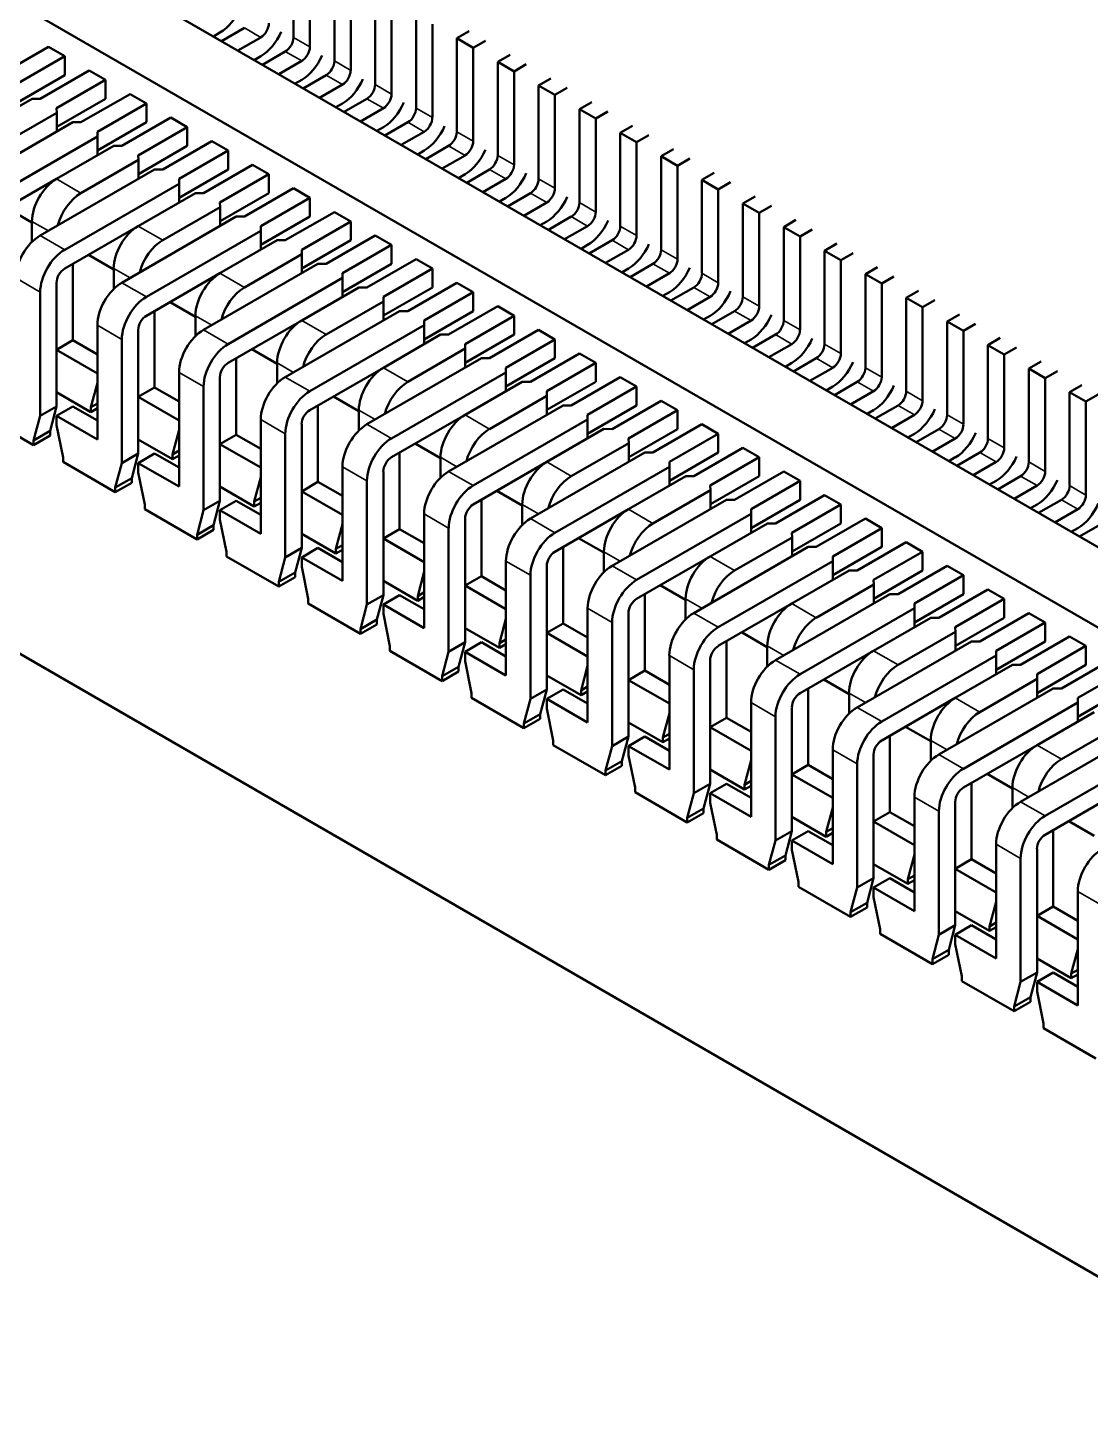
# Model space of a CAD drawing. Header units: millimetres. Extents: x 3137 to 5094, y 789 to 1822.
# Drawn here: x 4006.23 to 4015.43, y 1491.41 to 1503.5 of the extents above; entities that cross this region are included whole.
import ezdxf

# ---------------------------------------------------------------- set-up
doc = ezdxf.new("R2010")
doc.units = ezdxf.units.MM
doc.header["$LTSCALE"] = 1.8
doc.layers.add('외형선(ISO)', color=7, linetype='Continuous', lineweight=50)
doc.layers.add('좁은 외형선(ISO)', color=7, linetype='Continuous', lineweight=35)

msp = doc.modelspace()

# ---------------------------------------------------------------- linework, layer by layer
at = {"layer": '외형선(ISO)'}
for p, q in [((4024.159, 1494.006), (3994.602, 1511.07)), ((3994.001, 1510.723), (4023.558, 1493.659)), ((3990.996, 1506.841), (4019.987, 1490.103)), ((4008.532, 1503.42), (4008.532, 1504.228)), ((4008.673, 1503.338), (4008.673, 1504.146)), ((4008.886, 1503.216), (4008.886, 1504.024)), ((4009.027, 1503.134), (4009.027, 1503.942)), ((4009.239, 1503.012), (4009.239, 1503.82)), ((4009.38, 1502.93), (4009.38, 1503.738)), ((4009.593, 1502.808), (4009.593, 1503.616)), ((4007.896, 1503.461), (4007.839, 1503.428)), ((4007.91, 1503.387), (4008.108, 1503.502)), ((4009.734, 1502.726), (4009.734, 1503.534)), ((4010.052, 1503.473), (4009.946, 1503.412)), ((4005.986, 1503.093), (4006.411, 1503.338)), ((4006.552, 1503.257), (4006.411, 1503.338)), ((4008.249, 1503.42), (4008.051, 1503.306)), ((4009.946, 1502.603), (4009.946, 1503.412)), ((4010.088, 1503.33), (4009.946, 1503.412)), ((4010.088, 1503.33), (4010.194, 1503.391)), ((4010.088, 1502.522), (4010.088, 1503.33)), ((4006.552, 1503.257), (4006.128, 1503.012)), ((4006.552, 1503.093), (4006.552, 1503.257)), ((4008.192, 1503.224), (4008.249, 1503.257)), ((4008.461, 1503.297), (4008.263, 1503.183)), ((4008.603, 1503.216), (4008.405, 1503.101)), ((4010.3, 1503.207), (4010.406, 1503.269)), ((4006.128, 1502.848), (4006.552, 1503.093)), ((4006.764, 1503.134), (4006.34, 1502.889)), ((4006.906, 1503.053), (4006.764, 1503.134)), ((4008.617, 1502.979), (4008.815, 1503.093)), ((4010.3, 1502.399), (4010.3, 1503.207)), ((4010.441, 1503.126), (4010.3, 1503.207)), ((4010.547, 1503.187), (4010.441, 1503.126)), ((4010.441, 1502.318), (4010.441, 1503.126)), ((4006.906, 1503.053), (4006.481, 1502.808)), ((4006.906, 1503.053), (4006.906, 1502.889)), ((4008.603, 1503.053), (4008.546, 1503.02)), ((4008.956, 1503.012), (4008.758, 1502.897)), ((4010.759, 1503.065), (4010.653, 1503.003)), ((4010.653, 1502.195), (4010.653, 1503.003)), ((4010.795, 1502.922), (4010.653, 1503.003)), ((4010.795, 1502.922), (4010.901, 1502.983)), ((4006.27, 1502.889), (4005.774, 1502.603)), ((4006.27, 1502.889), (4006.34, 1502.889)), ((4006.906, 1502.889), (4006.484, 1502.646)), ((4006.693, 1502.685), (4007.118, 1502.93)), ((4007.259, 1502.848), (4006.835, 1502.603)), ((4007.259, 1502.848), (4007.118, 1502.93)), ((4007.259, 1502.685), (4007.259, 1502.848)), ((4008.899, 1502.816), (4008.956, 1502.848)), ((4009.168, 1502.889), (4008.97, 1502.775)), ((4010.795, 1502.114), (4010.795, 1502.922)), ((4011.007, 1502.799), (4011.113, 1502.86)), ((4005.986, 1502.481), (4006.484, 1502.768)), ((4006.481, 1502.808), (4006.484, 1502.768)), ((4006.484, 1502.605), (4006.484, 1502.768)), ((4007.471, 1502.726), (4007.047, 1502.481)), ((4007.613, 1502.644), (4007.471, 1502.726)), ((4009.31, 1502.808), (4009.112, 1502.693)), ((4011.007, 1501.991), (4011.007, 1502.799)), ((4011.148, 1502.718), (4011.007, 1502.799)), ((4011.254, 1502.779), (4011.148, 1502.718)), ((4006.623, 1502.685), (4005.633, 1502.114)), ((4006.693, 1502.685), (4006.623, 1502.685)), ((4006.835, 1502.44), (4007.259, 1502.685)), ((4007.613, 1502.644), (4007.188, 1502.399)), ((4007.613, 1502.644), (4007.613, 1502.481)), ((4009.31, 1502.644), (4009.253, 1502.612)), ((4009.324, 1502.571), (4009.522, 1502.685)), ((4011.148, 1501.909), (4011.148, 1502.718)), ((4011.466, 1502.656), (4011.36, 1502.595)), ((4005.845, 1501.991), (4006.835, 1502.563)), ((4006.835, 1502.563), (4006.835, 1502.603)), ((4006.835, 1502.399), (4006.835, 1502.563)), ((4007.401, 1502.277), (4007.825, 1502.522)), ((4007.966, 1502.44), (4007.825, 1502.522)), ((4009.663, 1502.603), (4009.465, 1502.489)), ((4011.36, 1501.787), (4011.36, 1502.595)), ((4011.502, 1502.513), (4011.36, 1502.595)), ((4011.502, 1502.513), (4011.608, 1502.575)), ((4011.502, 1501.705), (4011.502, 1502.513)), ((4006.977, 1502.481), (4006.481, 1502.195)), ((4006.977, 1502.481), (4007.047, 1502.481)), ((4007.188, 1502.399), (4007.191, 1502.36)), ((4007.613, 1502.481), (4007.191, 1502.237)), ((4007.966, 1502.44), (4007.542, 1502.195)), ((4007.966, 1502.277), (4007.966, 1502.44)), ((4009.607, 1502.407), (4009.663, 1502.44)), ((4009.875, 1502.481), (4009.677, 1502.367)), ((4010.017, 1502.399), (4009.819, 1502.285)), ((4011.714, 1502.391), (4011.82, 1502.452)), ((4011.714, 1501.583), (4011.714, 1502.391)), ((4011.855, 1502.309), (4011.714, 1502.391)), ((4011.961, 1502.371), (4011.855, 1502.309)), ((4007.33, 1502.277), (4006.34, 1501.705)), ((4006.693, 1502.073), (4007.191, 1502.36)), ((4007.191, 1502.196), (4007.191, 1502.36)), ((4007.401, 1502.277), (4007.33, 1502.277)), ((4007.542, 1502.032), (4007.966, 1502.277)), ((4008.178, 1502.318), (4007.754, 1502.073)), ((4008.32, 1502.236), (4008.178, 1502.318)), ((4010.031, 1502.162), (4010.229, 1502.277)), ((4011.855, 1501.501), (4011.855, 1502.309)), ((4012.174, 1502.248), (4012.067, 1502.187)), ((4006.481, 1502.195), (4005.845, 1501.828)), ((4006.552, 1501.583), (4007.542, 1502.154)), ((4007.542, 1502.154), (4007.542, 1502.195)), ((4007.542, 1501.991), (4007.542, 1502.154)), ((4008.32, 1502.236), (4007.896, 1501.991)), ((4008.32, 1502.236), (4008.32, 1502.073)), ((4010.017, 1502.236), (4009.96, 1502.203)), ((4010.37, 1502.195), (4010.172, 1502.081)), ((4012.067, 1501.379), (4012.067, 1502.187)), ((4012.209, 1502.105), (4012.067, 1502.187)), ((4012.209, 1502.105), (4012.315, 1502.166)), ((4007.684, 1502.073), (4007.188, 1501.787)), ((4007.684, 1502.073), (4007.754, 1502.073)), ((4008.32, 1502.073), (4007.898, 1501.829)), ((4008.108, 1501.869), (4008.532, 1502.114)), ((4008.673, 1502.032), (4008.249, 1501.787)), ((4008.673, 1502.032), (4008.532, 1502.114)), ((4008.673, 1501.869), (4008.673, 1502.032)), ((4010.314, 1501.999), (4010.37, 1502.032)), ((4010.583, 1502.073), (4010.384, 1501.958)), ((4012.209, 1501.297), (4012.209, 1502.105)), ((4012.421, 1501.983), (4012.527, 1502.044)), ((4006.269, 1501.819), (4006.05, 1501.946)), ((4007.401, 1501.664), (4007.898, 1501.952)), ((4007.896, 1501.991), (4007.898, 1501.952)), ((4007.898, 1501.788), (4007.898, 1501.952)), ((4008.886, 1501.909), (4008.461, 1501.664)), ((4009.027, 1501.828), (4008.886, 1501.909)), ((4010.724, 1501.991), (4010.526, 1501.877)), ((4012.421, 1501.175), (4012.421, 1501.983)), ((4012.562, 1501.901), (4012.421, 1501.983)), ((4012.669, 1501.962), (4012.562, 1501.901)), ((4012.562, 1501.093), (4012.562, 1501.901)), ((4006.269, 1501.828), (4006.269, 1501.65)), ((4007.188, 1501.787), (4006.552, 1501.42)), ((4008.037, 1501.869), (4007.047, 1501.297)), ((4008.108, 1501.869), (4008.037, 1501.869)), ((4008.249, 1501.624), (4008.673, 1501.869)), ((4008.249, 1501.746), (4008.249, 1501.787)), ((4009.027, 1501.828), (4008.603, 1501.583)), ((4009.027, 1501.828), (4009.027, 1501.664)), ((4010.724, 1501.828), (4010.667, 1501.795)), ((4010.738, 1501.754), (4010.936, 1501.869)), ((4011.078, 1501.787), (4010.879, 1501.673)), ((4012.881, 1501.84), (4012.775, 1501.779)), ((4012.775, 1500.97), (4012.775, 1501.779)), ((4012.916, 1501.697), (4012.775, 1501.779)), ((4012.916, 1501.697), (4013.022, 1501.758)), ((4007.259, 1501.175), (4008.249, 1501.746)), ((4008.391, 1501.665), (4007.896, 1501.379)), ((4008.249, 1501.583), (4008.249, 1501.746)), ((4008.391, 1501.665), (4008.461, 1501.664)), ((4009.027, 1501.664), (4008.605, 1501.421)), ((4008.815, 1501.46), (4009.239, 1501.705)), ((4009.38, 1501.624), (4009.239, 1501.705)), ((4011.29, 1501.664), (4011.092, 1501.55)), ((4012.916, 1500.889), (4012.916, 1501.697)), ((4006.976, 1501.411), (4006.757, 1501.538)), ((4008.108, 1501.256), (4008.605, 1501.543)), ((4008.603, 1501.583), (4008.605, 1501.543)), ((4008.605, 1501.38), (4008.605, 1501.543)), ((4009.38, 1501.624), (4008.956, 1501.379)), ((4009.38, 1501.46), (4009.38, 1501.624)), ((4011.021, 1501.591), (4011.078, 1501.624)), ((4011.431, 1501.583), (4011.233, 1501.468)), ((4013.128, 1501.574), (4013.234, 1501.636)), ((4013.128, 1500.766), (4013.128, 1501.574)), ((4013.27, 1501.493), (4013.128, 1501.574)), ((4013.376, 1501.554), (4013.27, 1501.493)), ((4006.623, 1500.799), (4006.623, 1501.46)), ((4006.976, 1501.42), (4006.976, 1501.242)), ((4008.744, 1501.46), (4007.754, 1500.889)), ((4008.815, 1501.46), (4008.744, 1501.46)), ((4008.956, 1501.215), (4009.38, 1501.46)), ((4009.593, 1501.501), (4009.168, 1501.256)), ((4009.734, 1501.42), (4009.31, 1501.175)), ((4009.734, 1501.42), (4009.593, 1501.501)), ((4009.734, 1501.42), (4009.734, 1501.256)), ((4011.431, 1501.42), (4011.374, 1501.387)), ((4011.445, 1501.346), (4011.643, 1501.46)), ((4013.27, 1500.685), (4013.27, 1501.493)), ((4013.588, 1501.432), (4013.482, 1501.37)), ((4006.481, 1501.297), (4006.481, 1500.227)), ((4007.896, 1501.379), (4007.259, 1501.011)), ((4007.966, 1500.766), (4008.956, 1501.338)), ((4008.956, 1501.338), (4008.956, 1501.379)), ((4008.956, 1501.175), (4008.956, 1501.338)), ((4009.522, 1501.052), (4009.946, 1501.297)), ((4010.088, 1501.215), (4009.946, 1501.297)), ((4011.785, 1501.379), (4011.586, 1501.264)), ((4013.482, 1500.562), (4013.482, 1501.37)), ((4013.623, 1501.289), (4013.482, 1501.37)), ((4013.623, 1501.289), (4013.729, 1501.35)), ((4013.623, 1500.481), (4013.623, 1501.289)), ((4006.34, 1501.215), (4006.34, 1500.146)), ((4009.098, 1501.257), (4008.603, 1500.97)), ((4009.098, 1501.257), (4009.168, 1501.256)), ((4009.31, 1501.175), (4009.312, 1501.135)), ((4009.734, 1501.256), (4009.312, 1501.013)), ((4010.088, 1501.215), (4009.663, 1500.97)), ((4010.088, 1501.052), (4010.088, 1501.215)), ((4011.728, 1501.183), (4011.785, 1501.215)), ((4011.997, 1501.256), (4011.799, 1501.142)), ((4012.138, 1501.175), (4011.94, 1501.06)), ((4013.835, 1501.166), (4013.941, 1501.227)), ((4013.835, 1500.358), (4013.835, 1501.166)), ((4013.977, 1501.085), (4013.835, 1501.166)), ((4007.33, 1500.391), (4007.33, 1501.052)), ((4007.683, 1501.003), (4007.464, 1501.13)), ((4009.451, 1501.052), (4008.461, 1500.481)), ((4008.815, 1500.848), (4009.312, 1501.135)), ((4009.312, 1500.972), (4009.312, 1501.135)), ((4009.522, 1501.052), (4009.451, 1501.052)), ((4009.663, 1500.807), (4010.088, 1501.052)), ((4010.3, 1501.093), (4009.875, 1500.848)), ((4010.441, 1501.011), (4010.3, 1501.093)), ((4012.152, 1500.938), (4012.35, 1501.052)), ((4014.083, 1501.146), (4013.977, 1501.085)), ((4013.977, 1500.276), (4013.977, 1501.085)), ((4006.835, 1500.93), (4006.835, 1499.941)), ((4007.683, 1501.011), (4007.683, 1500.834)), ((4008.603, 1500.97), (4007.966, 1500.603)), ((4008.673, 1500.358), (4009.663, 1500.93)), ((4009.663, 1500.93), (4009.663, 1500.97)), ((4009.663, 1500.766), (4009.663, 1500.93)), ((4010.441, 1501.011), (4010.017, 1500.766)), ((4010.441, 1501.011), (4010.441, 1500.848)), ((4012.138, 1501.011), (4012.081, 1500.979)), ((4012.492, 1500.97), (4012.294, 1500.856)), ((4014.295, 1501.023), (4014.189, 1500.962)), ((4014.189, 1500.154), (4014.189, 1500.962)), ((4014.33, 1500.88), (4014.189, 1500.962)), ((4014.33, 1500.88), (4014.436, 1500.942)), ((4006.481, 1500.717), (4006.623, 1500.799)), ((4006.835, 1500.676), (4006.623, 1500.799)), ((4007.047, 1500.807), (4007.047, 1499.737)), ((4007.188, 1500.889), (4007.188, 1499.819)), ((4009.805, 1500.848), (4009.31, 1500.562)), ((4009.805, 1500.848), (4009.875, 1500.848)), ((4010.441, 1500.848), (4010.019, 1500.604)), ((4010.229, 1500.644), (4010.653, 1500.889)), ((4010.795, 1500.807), (4010.37, 1500.562)), ((4010.795, 1500.807), (4010.653, 1500.889)), ((4010.795, 1500.644), (4010.795, 1500.807)), ((4012.435, 1500.774), (4012.492, 1500.807)), ((4012.704, 1500.848), (4012.506, 1500.734)), ((4014.33, 1500.072), (4014.33, 1500.88)), ((4014.542, 1500.758), (4014.648, 1500.819)), ((4006.835, 1500.513), (4006.481, 1500.717)), ((4008.391, 1500.595), (4008.171, 1500.721)), ((4009.522, 1500.44), (4010.019, 1500.727)), ((4010.017, 1500.766), (4010.019, 1500.727)), ((4010.019, 1500.563), (4010.019, 1500.727)), ((4011.007, 1500.685), (4010.583, 1500.44)), ((4011.148, 1500.603), (4011.007, 1500.685)), ((4012.845, 1500.766), (4012.647, 1500.652)), ((4014.542, 1499.95), (4014.542, 1500.758)), ((4014.684, 1500.676), (4014.542, 1500.758)), ((4014.79, 1500.738), (4014.684, 1500.676)), ((4014.684, 1499.868), (4014.684, 1500.676)), ((4008.037, 1499.982), (4008.037, 1500.644)), ((4008.391, 1500.603), (4008.391, 1500.426)), ((4009.31, 1500.562), (4008.673, 1500.195)), ((4010.158, 1500.644), (4009.168, 1500.072)), ((4010.229, 1500.644), (4010.158, 1500.644)), ((4010.37, 1500.399), (4010.795, 1500.644)), ((4010.37, 1500.521), (4010.37, 1500.562)), ((4011.148, 1500.603), (4010.724, 1500.358)), ((4011.148, 1500.603), (4011.148, 1500.44)), ((4012.845, 1500.603), (4012.789, 1500.57)), ((4012.859, 1500.529), (4013.057, 1500.644)), ((4013.199, 1500.562), (4013.001, 1500.448)), ((4015.002, 1500.615), (4014.896, 1500.554)), ((4014.896, 1499.746), (4014.896, 1500.554)), ((4015.037, 1500.472), (4014.896, 1500.554)), ((4006.778, 1500.219), (4006.835, 1500.431)), ((4007.542, 1500.521), (4007.542, 1499.533)), ((4007.896, 1500.481), (4007.896, 1499.411)), ((4009.38, 1499.95), (4010.37, 1500.521)), ((4010.512, 1500.44), (4010.017, 1500.154)), ((4010.37, 1500.358), (4010.37, 1500.521)), ((4010.512, 1500.44), (4010.583, 1500.44)), ((4011.148, 1500.44), (4010.726, 1500.196)), ((4010.936, 1500.236), (4011.36, 1500.481)), ((4011.502, 1500.399), (4011.36, 1500.481)), ((4013.411, 1500.44), (4013.213, 1500.325)), ((4015.037, 1500.472), (4015.143, 1500.533)), ((4015.037, 1499.664), (4015.037, 1500.472)), ((4006.778, 1500.178), (4006.481, 1500.35)), ((4007.188, 1500.309), (4007.33, 1500.391)), ((4007.542, 1500.105), (4007.188, 1500.309)), ((4007.542, 1500.268), (4007.33, 1500.391)), ((4007.754, 1500.399), (4007.754, 1499.329)), ((4009.098, 1500.186), (4008.878, 1500.313)), ((4010.229, 1500.031), (4010.726, 1500.319)), ((4010.724, 1500.358), (4010.726, 1500.319)), ((4010.726, 1500.155), (4010.726, 1500.319)), ((4011.502, 1500.399), (4011.078, 1500.154)), ((4011.502, 1500.236), (4011.502, 1500.399)), ((4013.142, 1500.366), (4013.199, 1500.399)), ((4013.552, 1500.358), (4013.354, 1500.244)), ((4015.249, 1500.35), (4015.356, 1500.411)), ((4015.249, 1499.542), (4015.249, 1500.35)), ((4015.391, 1500.268), (4015.249, 1500.35)), ((4015.497, 1500.329), (4015.391, 1500.268)), ((4006.481, 1500.227), (4006.34, 1500.146)), ((4006.425, 1500.015), (4006.481, 1500.227)), ((4006.481, 1500.146), (4006.623, 1500.227)), ((4006.835, 1500.105), (4006.623, 1500.227)), ((4006.778, 1500.219), (4006.835, 1500.252)), ((4006.778, 1500.219), (4006.778, 1500.178)), ((4006.835, 1500.211), (4006.778, 1500.178)), ((4008.744, 1499.574), (4008.744, 1500.236)), ((4009.098, 1500.195), (4009.098, 1500.017)), ((4010.865, 1500.236), (4009.875, 1499.664)), ((4010.936, 1500.236), (4010.865, 1500.236)), ((4011.078, 1499.991), (4011.502, 1500.236)), ((4011.714, 1500.276), (4011.29, 1500.031)), ((4011.855, 1500.195), (4011.431, 1499.95)), ((4011.855, 1500.195), (4011.714, 1500.276)), ((4011.855, 1500.195), (4011.855, 1500.031)), ((4013.552, 1500.195), (4013.496, 1500.162)), ((4013.566, 1500.121), (4013.765, 1500.236)), ((4015.391, 1499.46), (4015.391, 1500.268)), ((4006.283, 1499.893), (4005.831, 1500.154)), ((4006.283, 1499.933), (4006.34, 1500.146)), ((4006.481, 1500.064), (4006.481, 1500.146)), ((4006.835, 1499.941), (4006.481, 1500.146)), ((4008.249, 1500.113), (4008.249, 1499.125)), ((4008.603, 1500.072), (4008.603, 1499.003)), ((4010.017, 1500.154), (4009.38, 1499.787)), ((4010.088, 1499.542), (4011.078, 1500.113)), ((4011.078, 1500.113), (4011.078, 1500.154)), ((4011.078, 1499.95), (4011.078, 1500.113)), ((4011.643, 1499.827), (4012.067, 1500.072)), ((4012.209, 1499.991), (4012.067, 1500.072)), ((4013.906, 1500.154), (4013.708, 1500.04)), ((4006.283, 1499.933), (4006.425, 1500.015)), ((4006.425, 1499.974), (4006.283, 1499.893)), ((4006.425, 1500.015), (4006.425, 1499.974)), ((4006.481, 1500.064), (4006.538, 1499.786)), ((4007.485, 1499.811), (4007.542, 1500.023)), ((4007.896, 1499.901), (4008.037, 1499.982)), ((4008.249, 1499.86), (4008.037, 1499.982)), ((4008.461, 1499.991), (4008.461, 1498.921)), ((4011.219, 1500.032), (4010.724, 1499.746)), ((4011.219, 1500.032), (4011.29, 1500.031)), ((4011.431, 1499.95), (4011.433, 1499.91)), ((4011.855, 1500.031), (4011.433, 1499.788)), ((4012.209, 1499.991), (4011.785, 1499.746)), ((4012.209, 1499.827), (4012.209, 1499.991)), ((4013.849, 1499.958), (4013.906, 1499.991)), ((4014.118, 1500.031), (4013.92, 1499.917)), ((4014.26, 1499.95), (4014.061, 1499.835)), ((4006.283, 1499.893), (4006.283, 1499.933)), ((4007.485, 1499.77), (4007.188, 1499.941)), ((4007.485, 1499.811), (4007.542, 1499.844)), ((4008.249, 1499.697), (4007.896, 1499.901)), ((4009.451, 1499.166), (4009.451, 1499.827)), ((4009.805, 1499.778), (4009.585, 1499.905)), ((4011.573, 1499.827), (4010.583, 1499.256)), ((4010.936, 1499.623), (4011.433, 1499.91)), ((4011.433, 1499.747), (4011.433, 1499.91)), ((4011.643, 1499.827), (4011.573, 1499.827)), ((4011.785, 1499.582), (4012.209, 1499.827)), ((4012.421, 1499.868), (4011.997, 1499.623)), ((4012.562, 1499.787), (4012.421, 1499.868)), ((4014.274, 1499.713), (4014.472, 1499.827)), ((4006.538, 1499.746), (4006.538, 1499.786)), ((4006.99, 1499.484), (4006.538, 1499.746)), ((4006.99, 1499.525), (4007.047, 1499.737)), ((4007.188, 1499.819), (4007.047, 1499.737)), ((4007.132, 1499.607), (4007.188, 1499.819)), ((4007.188, 1499.737), (4007.33, 1499.819)), ((4007.542, 1499.533), (4007.188, 1499.737)), ((4007.188, 1499.656), (4007.188, 1499.737)), ((4007.542, 1499.697), (4007.33, 1499.819)), ((4007.485, 1499.811), (4007.485, 1499.77)), ((4007.542, 1499.803), (4007.485, 1499.77)), ((4008.956, 1499.705), (4008.956, 1498.717)), ((4009.805, 1499.787), (4009.805, 1499.609)), ((4010.724, 1499.746), (4010.088, 1499.378)), ((4010.795, 1499.133), (4011.785, 1499.705)), ((4011.785, 1499.705), (4011.785, 1499.746)), ((4011.785, 1499.542), (4011.785, 1499.705)), ((4012.562, 1499.787), (4012.138, 1499.542)), ((4012.562, 1499.787), (4012.562, 1499.623)), ((4014.26, 1499.787), (4014.203, 1499.754)), ((4014.613, 1499.746), (4014.415, 1499.631)), ((4006.99, 1499.525), (4007.132, 1499.607)), ((4007.132, 1499.607), (4007.132, 1499.566)), ((4007.188, 1499.656), (4007.245, 1499.378)), ((4008.193, 1499.403), (4008.249, 1499.615)), ((4009.168, 1499.582), (4009.168, 1498.513)), ((4009.31, 1499.664), (4009.31, 1498.594)), ((4011.927, 1499.624), (4011.431, 1499.337)), ((4011.927, 1499.624), (4011.997, 1499.623)), ((4012.562, 1499.623), (4012.14, 1499.38)), ((4012.35, 1499.419), (4012.775, 1499.664)), ((4012.916, 1499.582), (4012.492, 1499.337)), ((4012.916, 1499.582), (4012.775, 1499.664)), ((4012.916, 1499.419), (4012.916, 1499.582)), ((4014.556, 1499.55), (4014.613, 1499.582)), ((4014.825, 1499.623), (4014.627, 1499.509)), ((4007.132, 1499.566), (4006.99, 1499.484)), ((4006.99, 1499.484), (4006.99, 1499.525)), ((4008.193, 1499.362), (4007.896, 1499.533)), ((4008.603, 1499.492), (4008.744, 1499.574)), ((4008.956, 1499.288), (4008.603, 1499.492)), ((4008.956, 1499.452), (4008.744, 1499.574)), ((4010.512, 1499.37), (4010.292, 1499.497)), ((4011.643, 1499.215), (4012.14, 1499.502)), ((4012.138, 1499.542), (4012.14, 1499.502)), ((4012.14, 1499.339), (4012.14, 1499.502)), ((4014.967, 1499.542), (4014.768, 1499.427)), ((4007.245, 1499.337), (4007.245, 1499.378)), ((4007.896, 1499.411), (4007.754, 1499.329)), ((4007.839, 1499.198), (4007.896, 1499.411)), ((4007.896, 1499.329), (4008.037, 1499.411)), ((4008.249, 1499.288), (4008.037, 1499.411)), ((4008.193, 1499.403), (4008.249, 1499.435)), ((4008.193, 1499.403), (4008.193, 1499.362)), ((4008.249, 1499.394), (4008.193, 1499.362)), ((4010.158, 1498.758), (4010.158, 1499.419)), ((4010.512, 1499.378), (4010.512, 1499.201)), ((4012.28, 1499.419), (4011.29, 1498.848)), ((4012.35, 1499.419), (4012.28, 1499.419)), ((4012.492, 1499.174), (4012.916, 1499.419)), ((4013.128, 1499.46), (4012.704, 1499.215)), ((4013.27, 1499.378), (4012.845, 1499.133)), ((4013.27, 1499.378), (4013.128, 1499.46)), ((4013.27, 1499.378), (4013.27, 1499.215)), ((4014.967, 1499.378), (4014.91, 1499.346)), ((4014.981, 1499.305), (4015.179, 1499.419)), ((4007.698, 1499.076), (4007.245, 1499.337)), ((4007.698, 1499.117), (4007.754, 1499.329)), ((4008.249, 1499.125), (4007.896, 1499.329)), ((4007.896, 1499.247), (4007.896, 1499.329)), ((4007.896, 1499.247), (4007.952, 1498.97)), ((4009.663, 1499.297), (4009.663, 1498.309)), ((4010.017, 1499.256), (4010.017, 1498.186)), ((4011.431, 1499.337), (4010.795, 1498.97)), ((4011.502, 1498.725), (4012.492, 1499.297)), ((4012.492, 1499.297), (4012.492, 1499.337)), ((4012.492, 1499.133), (4012.492, 1499.297)), ((4013.057, 1499.011), (4013.482, 1499.256)), ((4013.623, 1499.174), (4013.482, 1499.256)), ((4015.32, 1499.337), (4015.122, 1499.223)), ((4007.698, 1499.117), (4007.839, 1499.198)), ((4007.839, 1499.158), (4007.698, 1499.076)), ((4007.698, 1499.076), (4007.698, 1499.117)), ((4007.839, 1499.198), (4007.839, 1499.158)), ((4008.9, 1498.954), (4008.603, 1499.125)), ((4008.9, 1498.994), (4008.956, 1499.207)), ((4009.31, 1499.084), (4009.451, 1499.166)), ((4009.663, 1499.043), (4009.451, 1499.166)), ((4009.875, 1499.174), (4009.875, 1498.104)), ((4012.634, 1499.215), (4012.138, 1498.929)), ((4012.634, 1499.215), (4012.704, 1499.215)), ((4012.845, 1499.133), (4012.848, 1499.094)), ((4013.27, 1499.215), (4012.848, 1498.971)), ((4013.623, 1499.174), (4013.199, 1498.929)), ((4013.623, 1499.011), (4013.623, 1499.174)), ((4015.263, 1499.141), (4015.32, 1499.174)), ((4015.532, 1499.215), (4015.334, 1499.101)), ((4008.603, 1499.003), (4008.461, 1498.921)), ((4008.546, 1498.79), (4008.603, 1499.003)), ((4008.603, 1498.921), (4008.744, 1499.003)), ((4008.956, 1498.88), (4008.744, 1499.003)), ((4008.9, 1498.994), (4008.956, 1499.027)), ((4008.9, 1498.994), (4008.9, 1498.954)), ((4008.956, 1498.986), (4008.9, 1498.954)), ((4009.663, 1498.88), (4009.31, 1499.084)), ((4010.865, 1498.349), (4010.865, 1499.011)), ((4011.219, 1498.962), (4011, 1499.088)), ((4012.987, 1499.011), (4011.997, 1498.439)), ((4012.35, 1498.807), (4012.848, 1499.094)), ((4012.848, 1498.93), (4012.848, 1499.094)), ((4013.057, 1499.011), (4012.987, 1499.011)), ((4013.199, 1498.766), (4013.623, 1499.011)), ((4013.835, 1499.052), (4013.411, 1498.807)), ((4013.977, 1498.97), (4013.835, 1499.052)), ((4007.952, 1498.929), (4007.952, 1498.97)), ((4008.405, 1498.668), (4007.952, 1498.929)), ((4008.405, 1498.709), (4008.461, 1498.921)), ((4008.956, 1498.717), (4008.603, 1498.921)), ((4008.603, 1498.839), (4008.603, 1498.921)), ((4010.37, 1498.888), (4010.37, 1497.9)), ((4011.219, 1498.97), (4011.219, 1498.793)), ((4012.138, 1498.929), (4011.502, 1498.562)), ((4012.209, 1498.317), (4013.199, 1498.888)), ((4013.199, 1498.888), (4013.199, 1498.929)), ((4013.199, 1498.725), (4013.199, 1498.888)), ((4013.977, 1498.97), (4013.552, 1498.725)), ((4013.977, 1498.97), (4013.977, 1498.807)), ((4008.405, 1498.709), (4008.546, 1498.79)), ((4008.546, 1498.749), (4008.405, 1498.668)), ((4008.546, 1498.79), (4008.546, 1498.749)), ((4008.603, 1498.839), (4008.659, 1498.562)), ((4009.607, 1498.586), (4009.663, 1498.798)), ((4010.017, 1498.676), (4010.158, 1498.758)), ((4010.37, 1498.635), (4010.158, 1498.758)), ((4010.583, 1498.766), (4010.583, 1497.696)), ((4010.724, 1498.848), (4010.724, 1497.778)), ((4013.341, 1498.807), (4012.845, 1498.521)), ((4013.341, 1498.807), (4013.411, 1498.807)), ((4013.977, 1498.807), (4013.555, 1498.563)), ((4013.765, 1498.603), (4014.189, 1498.848)), ((4014.33, 1498.766), (4013.906, 1498.521)), ((4014.33, 1498.766), (4014.189, 1498.848)), ((4014.33, 1498.603), (4014.33, 1498.766)), ((4008.405, 1498.668), (4008.405, 1498.709)), ((4009.607, 1498.545), (4009.31, 1498.717)), ((4009.607, 1498.586), (4009.663, 1498.619)), ((4010.37, 1498.472), (4010.017, 1498.676)), ((4011.926, 1498.553), (4011.707, 1498.68)), ((4013.057, 1498.398), (4013.555, 1498.686)), ((4013.552, 1498.725), (4013.555, 1498.686)), ((4013.555, 1498.522), (4013.555, 1498.686)), ((4014.542, 1498.643), (4014.118, 1498.398)), ((4014.684, 1498.562), (4014.542, 1498.643)), ((4008.659, 1498.521), (4008.659, 1498.562)), ((4009.112, 1498.26), (4008.659, 1498.521)), ((4009.112, 1498.3), (4009.168, 1498.513)), ((4009.31, 1498.594), (4009.168, 1498.513)), ((4009.253, 1498.382), (4009.31, 1498.594)), ((4009.31, 1498.513), (4009.451, 1498.594)), ((4009.663, 1498.309), (4009.31, 1498.513)), ((4009.31, 1498.431), (4009.31, 1498.513)), ((4009.663, 1498.472), (4009.451, 1498.594)), ((4009.607, 1498.586), (4009.607, 1498.545)), ((4009.663, 1498.578), (4009.607, 1498.545)), ((4011.573, 1497.941), (4011.573, 1498.603)), ((4011.926, 1498.562), (4011.926, 1498.384)), ((4012.845, 1498.521), (4012.209, 1498.154)), ((4013.694, 1498.603), (4012.704, 1498.031)), ((4013.765, 1498.603), (4013.694, 1498.603)), ((4013.906, 1498.358), (4014.33, 1498.603)), ((4013.906, 1498.48), (4013.906, 1498.521)), ((4014.684, 1498.562), (4014.26, 1498.317)), ((4014.684, 1498.562), (4014.684, 1498.398)), ((4009.112, 1498.3), (4009.253, 1498.382)), ((4009.253, 1498.382), (4009.253, 1498.341)), ((4009.31, 1498.431), (4009.366, 1498.153)), ((4010.314, 1498.178), (4010.37, 1498.39)), ((4011.078, 1498.48), (4011.078, 1497.492)), ((4011.431, 1498.439), (4011.431, 1497.37)), ((4012.916, 1497.909), (4013.906, 1498.48)), ((4014.048, 1498.399), (4013.552, 1498.113)), ((4013.906, 1498.317), (4013.906, 1498.48)), ((4014.048, 1498.399), (4014.118, 1498.398)), ((4014.684, 1498.398), (4014.262, 1498.155)), ((4014.472, 1498.194), (4014.896, 1498.439)), ((4015.037, 1498.358), (4014.896, 1498.439)), ((4009.253, 1498.341), (4009.112, 1498.26)), ((4009.112, 1498.26), (4009.112, 1498.3)), ((4010.314, 1498.137), (4010.017, 1498.309)), ((4010.724, 1498.268), (4010.865, 1498.349)), ((4011.078, 1498.064), (4010.724, 1498.268)), ((4011.078, 1498.227), (4010.865, 1498.349)), ((4011.29, 1498.358), (4011.29, 1497.288)), ((4012.633, 1498.145), (4012.414, 1498.272)), ((4013.765, 1497.99), (4014.262, 1498.277)), ((4014.26, 1498.317), (4014.262, 1498.277)), ((4014.262, 1498.114), (4014.262, 1498.277)), ((4015.037, 1498.358), (4014.613, 1498.113)), ((4015.037, 1498.194), (4015.037, 1498.358)), ((4009.366, 1498.113), (4009.366, 1498.153)), ((4010.017, 1498.186), (4009.875, 1498.104)), ((4009.96, 1497.974), (4010.017, 1498.186)), ((4010.017, 1498.104), (4010.158, 1498.186)), ((4010.37, 1498.064), (4010.158, 1498.186)), ((4010.314, 1498.178), (4010.37, 1498.211)), ((4010.314, 1498.178), (4010.314, 1498.137)), ((4010.37, 1498.17), (4010.314, 1498.137)), ((4012.28, 1497.533), (4012.28, 1498.194)), ((4012.633, 1498.154), (4012.633, 1497.976)), ((4014.401, 1498.194), (4013.411, 1497.623)), ((4014.472, 1498.194), (4014.401, 1498.194)), ((4014.613, 1497.949), (4015.037, 1498.194)), ((4015.249, 1498.235), (4014.825, 1497.99)), ((4015.391, 1498.154), (4014.967, 1497.909)), ((4015.391, 1498.154), (4015.249, 1498.235)), ((4015.391, 1498.154), (4015.391, 1497.99)), ((4009.819, 1497.851), (4009.366, 1498.113)), ((4009.819, 1497.892), (4009.875, 1498.104)), ((4010.37, 1497.9), (4010.017, 1498.104)), ((4010.017, 1498.023), (4010.017, 1498.104)), ((4010.017, 1498.023), (4010.073, 1497.745)), ((4011.785, 1498.072), (4011.785, 1497.084)), ((4012.138, 1498.031), (4012.138, 1496.961)), ((4013.552, 1498.113), (4012.916, 1497.745)), ((4013.623, 1497.5), (4014.613, 1498.072)), ((4014.613, 1498.072), (4014.613, 1498.113)), ((4014.613, 1497.909), (4014.613, 1498.072)), ((4015.179, 1497.786), (4015.603, 1498.031)), ((4009.819, 1497.892), (4009.96, 1497.974)), ((4009.96, 1497.933), (4009.819, 1497.851)), ((4009.819, 1497.851), (4009.819, 1497.892)), ((4009.96, 1497.974), (4009.96, 1497.933)), ((4011.021, 1497.729), (4010.724, 1497.9)), ((4011.021, 1497.77), (4011.078, 1497.982)), ((4011.431, 1497.859), (4011.573, 1497.941)), ((4011.785, 1497.819), (4011.573, 1497.941)), ((4011.997, 1497.949), (4011.997, 1496.88)), ((4014.755, 1497.991), (4014.26, 1497.704)), ((4014.755, 1497.991), (4014.825, 1497.99)), ((4014.967, 1497.909), (4014.969, 1497.869)), ((4015.391, 1497.99), (4014.969, 1497.747)), ((4015.744, 1497.949), (4015.32, 1497.704)), ((4010.724, 1497.778), (4010.583, 1497.696)), ((4010.667, 1497.565), (4010.724, 1497.778)), ((4010.724, 1497.696), (4010.865, 1497.778)), ((4011.078, 1497.655), (4010.865, 1497.778)), ((4011.021, 1497.77), (4011.078, 1497.802)), ((4011.021, 1497.77), (4011.021, 1497.729)), ((4011.785, 1497.655), (4011.431, 1497.859)), ((4012.987, 1497.125), (4012.987, 1497.786)), ((4013.34, 1497.737), (4013.121, 1497.864)), ((4015.108, 1497.786), (4014.118, 1497.215)), ((4014.472, 1497.582), (4014.969, 1497.869)), ((4014.969, 1497.706), (4014.969, 1497.869)), ((4015.179, 1497.786), (4015.108, 1497.786)), ((4015.32, 1497.541), (4015.744, 1497.786)), ((4010.073, 1497.704), (4010.073, 1497.745)), ((4010.526, 1497.443), (4010.073, 1497.704)), ((4010.526, 1497.484), (4010.583, 1497.696)), ((4011.078, 1497.492), (4010.724, 1497.696)), ((4010.724, 1497.614), (4010.724, 1497.696)), ((4011.078, 1497.761), (4011.021, 1497.729)), ((4012.492, 1497.664), (4012.492, 1496.676)), ((4013.34, 1497.745), (4013.34, 1497.568)), ((4014.26, 1497.704), (4013.623, 1497.337)), ((4014.33, 1497.092), (4015.32, 1497.664)), ((4015.32, 1497.664), (4015.32, 1497.704)), ((4015.32, 1497.5), (4015.32, 1497.664)), ((4010.526, 1497.484), (4010.667, 1497.565)), ((4010.667, 1497.565), (4010.667, 1497.525)), ((4010.724, 1497.614), (4010.781, 1497.337)), ((4011.728, 1497.361), (4011.785, 1497.574)), ((4012.138, 1497.451), (4012.28, 1497.533)), ((4012.492, 1497.41), (4012.28, 1497.533)), ((4012.704, 1497.541), (4012.704, 1496.471)), ((4012.845, 1497.623), (4012.845, 1496.553)), ((4015.462, 1497.582), (4014.967, 1497.296)), ((4010.667, 1497.525), (4010.526, 1497.443)), ((4010.526, 1497.443), (4010.526, 1497.484)), ((4011.728, 1497.321), (4011.431, 1497.492)), ((4012.492, 1497.247), (4012.138, 1497.451)), ((4014.047, 1497.329), (4013.828, 1497.455)), ((4015.179, 1497.174), (4015.676, 1497.461)), ((4010.781, 1497.296), (4010.781, 1497.337)), ((4011.233, 1497.035), (4010.781, 1497.296)), ((4011.233, 1497.076), (4011.29, 1497.288)), ((4011.431, 1497.37), (4011.29, 1497.288)), ((4011.375, 1497.157), (4011.431, 1497.37)), ((4011.431, 1497.288), (4011.573, 1497.37)), ((4011.785, 1497.084), (4011.431, 1497.288)), ((4011.431, 1497.206), (4011.431, 1497.288)), ((4011.785, 1497.247), (4011.573, 1497.37)), ((4011.728, 1497.361), (4011.785, 1497.394)), ((4011.728, 1497.361), (4011.728, 1497.321)), ((4011.785, 1497.353), (4011.728, 1497.321)), ((4013.694, 1496.716), (4013.694, 1497.378)), ((4014.047, 1497.337), (4014.047, 1497.16)), ((4014.967, 1497.296), (4014.33, 1496.929)), ((4015.815, 1497.378), (4014.825, 1496.806)), ((4011.431, 1497.206), (4011.488, 1496.929)), ((4012.435, 1496.953), (4012.492, 1497.165)), ((4013.199, 1497.255), (4013.199, 1496.267)), ((4013.552, 1497.215), (4013.552, 1496.145)), ((4015.037, 1496.684), (4016.027, 1497.255)), ((4011.233, 1497.076), (4011.375, 1497.157)), ((4011.375, 1497.116), (4011.233, 1497.035)), ((4011.233, 1497.035), (4011.233, 1497.076)), ((4011.375, 1497.157), (4011.375, 1497.116)), ((4012.435, 1496.912), (4012.138, 1497.084)), ((4012.845, 1497.043), (4012.987, 1497.125)), ((4013.199, 1497.002), (4012.987, 1497.125)), ((4013.411, 1497.133), (4013.411, 1496.063)), ((4014.754, 1496.92), (4014.535, 1497.047)), ((4011.488, 1496.888), (4011.488, 1496.929)), ((4012.138, 1496.961), (4011.997, 1496.88)), ((4012.082, 1496.749), (4012.138, 1496.961)), ((4012.138, 1496.88), (4012.28, 1496.961)), ((4012.492, 1496.839), (4012.28, 1496.961)), ((4012.435, 1496.953), (4012.492, 1496.986)), ((4012.435, 1496.953), (4012.435, 1496.912)), ((4012.492, 1496.945), (4012.435, 1496.912)), ((4013.199, 1496.839), (4012.845, 1497.043)), ((4014.401, 1496.308), (4014.401, 1496.97)), ((4014.754, 1496.929), (4014.754, 1496.751)), ((4011.94, 1496.627), (4011.488, 1496.888)), ((4011.94, 1496.667), (4011.997, 1496.88)), ((4012.492, 1496.676), (4012.138, 1496.88)), ((4012.138, 1496.798), (4012.138, 1496.88)), ((4013.906, 1496.847), (4013.906, 1495.859)), ((4014.26, 1496.806), (4014.26, 1495.737)), ((4015.674, 1496.888), (4015.037, 1496.521)), ((4011.94, 1496.667), (4012.082, 1496.749)), ((4012.082, 1496.708), (4011.94, 1496.627)), ((4012.082, 1496.749), (4012.082, 1496.708)), ((4012.138, 1496.798), (4012.195, 1496.52)), ((4013.142, 1496.545), (4013.199, 1496.757)), ((4013.552, 1496.635), (4013.694, 1496.716)), ((4013.906, 1496.594), (4013.694, 1496.716)), ((4014.118, 1496.725), (4014.118, 1495.655)), ((4011.94, 1496.627), (4011.94, 1496.667)), ((4013.142, 1496.504), (4012.845, 1496.676)), ((4013.142, 1496.545), (4013.199, 1496.578)), ((4013.906, 1496.431), (4013.552, 1496.635)), ((4015.108, 1495.9), (4015.108, 1496.561)), ((4015.462, 1496.512), (4015.242, 1496.639)), ((4012.195, 1496.48), (4012.195, 1496.52)), ((4012.647, 1496.218), (4012.195, 1496.48)), ((4012.647, 1496.259), (4012.704, 1496.471)), ((4012.845, 1496.553), (4012.704, 1496.471)), ((4012.789, 1496.341), (4012.845, 1496.553)), ((4012.845, 1496.471), (4012.987, 1496.553)), ((4013.199, 1496.267), (4012.845, 1496.471)), ((4012.845, 1496.39), (4012.845, 1496.471)), ((4013.199, 1496.431), (4012.987, 1496.553)), ((4013.142, 1496.545), (4013.142, 1496.504)), ((4013.199, 1496.537), (4013.142, 1496.504)), ((4012.647, 1496.259), (4012.789, 1496.341)), ((4012.789, 1496.341), (4012.789, 1496.3)), ((4012.845, 1496.39), (4012.902, 1496.112)), ((4013.849, 1496.137), (4013.906, 1496.349)), ((4014.613, 1496.439), (4014.613, 1495.451)), ((4014.967, 1496.398), (4014.967, 1495.328)), ((4012.789, 1496.3), (4012.647, 1496.218)), ((4012.647, 1496.218), (4012.647, 1496.259)), ((4013.849, 1496.096), (4013.552, 1496.267)), ((4014.26, 1496.226), (4014.401, 1496.308)), ((4014.613, 1496.022), (4014.26, 1496.226)), ((4014.613, 1496.186), (4014.401, 1496.308)), ((4014.825, 1496.316), (4014.825, 1495.247)), ((4012.902, 1496.071), (4012.902, 1496.112)), ((4013.552, 1496.145), (4013.411, 1496.063)), ((4013.496, 1495.932), (4013.552, 1496.145)), ((4013.552, 1496.063), (4013.694, 1496.145)), ((4013.906, 1496.022), (4013.694, 1496.145)), ((4013.849, 1496.137), (4013.906, 1496.169)), ((4013.849, 1496.137), (4013.849, 1496.096)), ((4013.906, 1496.128), (4013.849, 1496.096)), ((4013.354, 1495.81), (4012.902, 1496.071)), ((4013.354, 1495.851), (4013.411, 1496.063)), ((4013.906, 1495.859), (4013.552, 1496.063)), ((4013.552, 1495.981), (4013.552, 1496.063)), ((4013.552, 1495.981), (4013.609, 1495.704)), ((4015.32, 1496.031), (4015.32, 1495.043)), ((4013.354, 1495.851), (4013.496, 1495.932)), ((4013.496, 1495.892), (4013.354, 1495.81)), ((4013.354, 1495.81), (4013.354, 1495.851)), ((4013.496, 1495.932), (4013.496, 1495.892)), ((4014.557, 1495.688), (4014.26, 1495.859)), ((4014.557, 1495.728), (4014.613, 1495.941)), ((4014.967, 1495.818), (4015.108, 1495.9)), ((4015.32, 1495.777), (4015.108, 1495.9)), ((4014.26, 1495.737), (4014.118, 1495.655)), ((4014.203, 1495.524), (4014.26, 1495.737)), ((4014.26, 1495.655), (4014.401, 1495.737)), ((4014.613, 1495.614), (4014.401, 1495.737)), ((4014.557, 1495.728), (4014.613, 1495.761)), ((4014.557, 1495.728), (4014.557, 1495.688)), ((4014.613, 1495.72), (4014.557, 1495.688)), ((4015.32, 1495.614), (4014.967, 1495.818)), ((4013.609, 1495.663), (4013.609, 1495.704)), ((4014.062, 1495.402), (4013.609, 1495.663)), ((4014.062, 1495.443), (4014.118, 1495.655)), ((4014.613, 1495.451), (4014.26, 1495.655)), ((4014.26, 1495.573), (4014.26, 1495.655)), ((4014.062, 1495.443), (4014.203, 1495.524)), ((4014.203, 1495.483), (4014.062, 1495.402)), ((4014.203, 1495.524), (4014.203, 1495.483)), ((4014.26, 1495.573), (4014.316, 1495.296)), ((4015.264, 1495.32), (4015.32, 1495.532)), ((4014.062, 1495.402), (4014.062, 1495.443)), ((4015.264, 1495.279), (4014.967, 1495.451)), ((4015.264, 1495.32), (4015.32, 1495.353)), ((4014.316, 1495.255), (4014.316, 1495.296)), ((4014.769, 1494.994), (4014.316, 1495.255)), ((4014.769, 1495.034), (4014.825, 1495.247)), ((4014.967, 1495.328), (4014.825, 1495.247)), ((4014.91, 1495.116), (4014.967, 1495.328)), ((4014.967, 1495.247), (4015.108, 1495.328)), ((4015.32, 1495.043), (4014.967, 1495.247)), ((4014.967, 1495.165), (4014.967, 1495.247)), ((4015.32, 1495.206), (4015.108, 1495.328)), ((4015.264, 1495.32), (4015.264, 1495.279)), ((4015.32, 1495.312), (4015.264, 1495.279)), ((4014.769, 1495.034), (4014.91, 1495.116)), ((4014.91, 1495.116), (4014.91, 1495.075)), ((4014.967, 1495.165), (4015.023, 1494.887)), ((4014.91, 1495.075), (4014.769, 1494.994)), ((4014.769, 1494.994), (4014.769, 1495.034)), ((4015.023, 1494.847), (4015.023, 1494.887)), ((4015.476, 1494.585), (4015.023, 1494.847))]:
    msp.add_line(p, q, dxfattribs=at)
for centre, major_axis, start_param, end_param in [((4007.896, 1503.706), (0.15, 0.26), 3.926991, 4.912102), ((4008.249, 1503.502), (0.05, 0.0866), 3.926991, 5.497787), ((4008.249, 1503.502), (0.15, 0.26), 3.926991, 4.912102), ((4008.461, 1503.379), (0.05, 0.0866), 3.926991, 5.497787), ((4008.603, 1503.297), (0.05, 0.0866), 3.926991, 5.497787), ((4008.603, 1503.297), (0.15, 0.26), 3.926991, 4.912102), ((4008.815, 1503.175), (0.05, 0.0866), 3.926991, 5.497787), ((4008.956, 1503.093), (0.05, 0.0866), 3.926991, 5.497787), ((4008.956, 1503.093), (0.15, 0.26), 3.926991, 4.912102), ((4009.168, 1502.971), (0.05, 0.0866), 3.926991, 5.497787), ((4009.31, 1502.889), (0.05, 0.0866), 3.926991, 5.497787), ((4009.31, 1502.889), (0.15, 0.26), 3.926991, 4.912102), ((4009.522, 1502.767), (0.05, 0.0866), 3.926991, 5.497787), ((4009.663, 1502.685), (0.05, 0.0866), 3.926991, 5.497787), ((4009.663, 1502.685), (0.15, 0.26), 3.926991, 4.912102), ((4009.875, 1502.563), (0.05, 0.0866), 3.926991, 5.497787), ((4010.017, 1502.481), (0.05, 0.0866), 3.926991, 5.497787), ((4010.017, 1502.481), (0.15, 0.26), 3.926991, 4.912102), ((4010.229, 1502.359), (0.05, 0.0866), 3.926991, 5.497787), ((4010.37, 1502.277), (0.05, 0.0866), 3.926991, 5.497787), ((4010.37, 1502.277), (0.15, 0.26), 3.926991, 4.912102), ((4006.481, 1501.95), (0.15, 0.26), 0.785398, 2.356194), ((4010.583, 1502.154), (0.05, 0.0866), 3.926991, 5.497787), ((4006.693, 1501.828), (0.15, 0.26), 0.785398, 2.016358), ((4010.724, 1502.073), (0.05, 0.0866), 3.926991, 5.497787), ((4010.724, 1502.073), (0.15, 0.26), 3.926991, 4.912102), ((4010.936, 1501.95), (0.05, 0.0866), 3.926991, 5.497787), ((4011.078, 1501.869), (0.05, 0.0866), 3.926991, 5.497787), ((4007.188, 1501.542), (0.15, 0.26), 0.785398, 2.356194), ((4011.078, 1501.869), (0.15, 0.26), 3.926991, 4.912102), ((4011.29, 1501.746), (0.05, 0.0866), 3.926991, 5.497787), ((4006.34, 1501.46), (0.15, 0.26), 0.785398, 2.356194), ((4007.401, 1501.42), (0.15, 0.26), 0.785398, 2.016358), ((4011.431, 1501.664), (0.05, 0.0866), 3.926991, 5.497787), ((4006.552, 1501.338), (0.15, 0.26), 0.785398, 2.356194), ((4011.431, 1501.664), (0.15, 0.26), 3.926991, 4.912102), ((4011.643, 1501.542), (0.05, 0.0866), 3.926991, 5.497787), ((4006.552, 1501.338), (0.05, 0.0866), 0.785398, 2.356194), ((4011.785, 1501.46), (0.05, 0.0866), 3.926991, 5.497787), ((4011.785, 1501.46), (0.15, 0.26), 3.926991, 4.912102), ((4007.047, 1501.052), (0.15, 0.26), 0.785398, 2.356194), ((4007.896, 1501.134), (0.15, 0.26), 0.785398, 2.356194), ((4011.997, 1501.338), (0.05, 0.0866), 3.926991, 5.497787), ((4012.138, 1501.256), (0.05, 0.0866), 3.926991, 5.497787), ((4007.259, 1500.93), (0.15, 0.26), 0.785398, 2.356194), ((4008.108, 1501.011), (0.15, 0.26), 0.785398, 2.016358), ((4012.138, 1501.256), (0.15, 0.26), 3.926991, 4.912102), ((4012.35, 1501.134), (0.05, 0.0866), 3.926991, 5.497787), ((4012.492, 1501.052), (0.05, 0.0866), 3.926991, 5.497787), ((4007.259, 1500.93), (0.05, 0.0866), 0.785398, 2.356194), ((4008.603, 1500.726), (0.15, 0.26), 0.785398, 2.356194), ((4012.492, 1501.052), (0.15, 0.26), 3.926991, 4.912102), ((4012.704, 1500.93), (0.05, 0.0866), 3.926991, 5.497787), ((4007.754, 1500.644), (0.15, 0.26), 0.785398, 2.356194), ((4008.815, 1500.603), (0.15, 0.26), 0.785398, 2.016358), ((4012.845, 1500.848), (0.05, 0.0866), 3.926991, 5.497787), ((4012.845, 1500.848), (0.15, 0.26), 3.926991, 4.912102), ((4007.966, 1500.521), (0.15, 0.26), 0.785398, 2.356194), ((4013.057, 1500.726), (0.05, 0.0866), 3.926991, 5.497787), ((4013.199, 1500.644), (0.05, 0.0866), 3.926991, 5.497787), ((4007.966, 1500.521), (0.05, 0.0866), 0.785398, 2.356194), ((4009.31, 1500.317), (0.15, 0.26), 0.785398, 2.356194), ((4013.199, 1500.644), (0.15, 0.26), 3.926991, 4.912102), ((4013.411, 1500.521), (0.05, 0.0866), 3.926991, 5.497787), ((4008.461, 1500.236), (0.15, 0.26), 0.785398, 2.356194), ((4009.522, 1500.195), (0.15, 0.26), 0.785398, 2.016358), ((4013.552, 1500.44), (0.05, 0.0866), 3.926991, 5.497787), ((4008.673, 1500.113), (0.15, 0.26), 0.785398, 2.356194), ((4013.552, 1500.44), (0.15, 0.26), 3.926991, 4.912102), ((4013.765, 1500.317), (0.05, 0.0866), 3.926991, 5.497787), ((4008.673, 1500.113), (0.05, 0.0866), 0.785398, 2.356194), ((4013.906, 1500.236), (0.05, 0.0866), 3.926991, 5.497787), ((4013.906, 1500.236), (0.15, 0.26), 3.926991, 4.912102), ((4009.168, 1499.827), (0.15, 0.26), 0.785398, 2.356194), ((4010.017, 1499.909), (0.15, 0.26), 0.785398, 2.356194), ((4014.118, 1500.113), (0.05, 0.0866), 3.926991, 5.497787), ((4014.26, 1500.031), (0.05, 0.0866), 3.926991, 5.497787), ((4009.38, 1499.705), (0.15, 0.26), 0.785398, 2.356194), ((4010.229, 1499.787), (0.15, 0.26), 0.785398, 2.016358), ((4014.26, 1500.031), (0.15, 0.26), 3.926991, 4.912102), ((4014.472, 1499.909), (0.05, 0.0866), 3.926991, 5.497787), ((4014.613, 1499.827), (0.05, 0.0866), 3.926991, 5.497787), ((4009.38, 1499.705), (0.05, 0.0866), 0.785398, 2.356194), ((4010.724, 1499.501), (0.15, 0.26), 0.785398, 2.356194), ((4014.613, 1499.827), (0.15, 0.26), 3.926991, 4.912102), ((4014.825, 1499.705), (0.05, 0.0866), 3.926991, 5.497787), ((4009.875, 1499.419), (0.15, 0.26), 0.785398, 2.356194), ((4010.936, 1499.378), (0.15, 0.26), 0.785398, 2.016358), ((4014.967, 1499.623), (0.05, 0.0866), 3.926991, 5.497787), ((4014.967, 1499.623), (0.15, 0.26), 3.926991, 4.912102), ((4010.088, 1499.297), (0.15, 0.26), 0.785398, 2.356194), ((4015.179, 1499.501), (0.05, 0.0866), 3.926991, 5.497787), ((4010.088, 1499.297), (0.05, 0.0866), 0.785398, 2.356194), ((4015.32, 1499.419), (0.05, 0.0866), 3.926991, 5.497787), ((4015.32, 1499.419), (0.15, 0.26), 3.926991, 4.912102), ((4010.583, 1499.011), (0.15, 0.26), 0.785398, 2.356194), ((4011.431, 1499.093), (0.15, 0.26), 0.785398, 2.356194), ((4010.795, 1498.888), (0.15, 0.26), 0.785398, 2.356194), ((4011.643, 1498.97), (0.15, 0.26), 0.785398, 2.016358), ((4010.795, 1498.888), (0.05, 0.0866), 0.785398, 2.356194), ((4012.138, 1498.684), (0.15, 0.26), 0.785398, 2.356194), ((4011.29, 1498.603), (0.15, 0.26), 0.785398, 2.356194), ((4012.35, 1498.562), (0.15, 0.26), 0.785398, 2.016358), ((4011.502, 1498.48), (0.15, 0.26), 0.785398, 2.356194), ((4011.502, 1498.48), (0.05, 0.0866), 0.785398, 2.356194), ((4012.845, 1498.276), (0.15, 0.26), 0.785398, 2.356194), ((4011.997, 1498.194), (0.15, 0.26), 0.785398, 2.356194), ((4013.057, 1498.154), (0.15, 0.26), 0.785398, 2.016358), ((4012.209, 1498.072), (0.15, 0.26), 0.785398, 2.356194), ((4012.209, 1498.072), (0.05, 0.0866), 0.785398, 2.356194), ((4012.704, 1497.786), (0.15, 0.26), 0.785398, 2.356194), ((4013.552, 1497.868), (0.15, 0.26), 0.785398, 2.356194), ((4012.916, 1497.664), (0.15, 0.26), 0.785398, 2.356194), ((4013.765, 1497.745), (0.15, 0.26), 0.785398, 2.016358), ((4012.916, 1497.664), (0.05, 0.0866), 0.785398, 2.356194), ((4014.26, 1497.46), (0.15, 0.26), 0.785398, 2.356194), ((4013.411, 1497.378), (0.15, 0.26), 0.785398, 2.356194), ((4014.472, 1497.337), (0.15, 0.26), 0.785398, 2.016358), ((4013.623, 1497.255), (0.15, 0.26), 0.785398, 2.356194), ((4013.623, 1497.255), (0.05, 0.0866), 0.785398, 2.356194), ((4014.967, 1497.051), (0.15, 0.26), 0.785398, 2.356194), ((4014.118, 1496.97), (0.15, 0.26), 0.785398, 2.356194), ((4015.179, 1496.929), (0.15, 0.26), 0.785398, 2.016358), ((4014.33, 1496.847), (0.15, 0.26), 0.785398, 2.356194), ((4014.33, 1496.847), (0.05, 0.0866), 0.785398, 2.356194), ((4014.825, 1496.561), (0.15, 0.26), 0.785398, 2.356194), ((4015.037, 1496.439), (0.15, 0.26), 0.785398, 2.356194), ((4015.037, 1496.439), (0.05, 0.0866), 0.785398, 2.356194), ((4015.532, 1496.153), (0.15, 0.26), 0.785398, 2.356194)]:
    msp.add_ellipse(centre, major_axis=major_axis, ratio=0.57735, start_param=start_param, end_param=end_param, dxfattribs=at)
at = {"layer": '좁은 외형선(ISO)'}
for p, q in [((4008.108, 1503.502), (4008.249, 1503.42)), ((4008.673, 1503.338), (4008.532, 1503.42)), ((4008.461, 1503.297), (4008.603, 1503.216)), ((4009.027, 1503.134), (4008.886, 1503.216)), ((4008.815, 1503.093), (4008.956, 1503.012)), ((4009.38, 1502.93), (4009.239, 1503.012)), ((4009.168, 1502.889), (4009.31, 1502.808)), ((4009.734, 1502.726), (4009.593, 1502.808)), ((4009.522, 1502.685), (4009.663, 1502.603)), ((4010.088, 1502.522), (4009.946, 1502.603)), ((4009.875, 1502.481), (4010.017, 1502.399)), ((4010.441, 1502.318), (4010.3, 1502.399)), ((4010.229, 1502.277), (4010.37, 1502.195)), ((4006.481, 1502.195), (4006.693, 1502.073)), ((4010.795, 1502.114), (4010.653, 1502.195)), ((4010.583, 1502.073), (4010.724, 1501.991)), ((4011.148, 1501.909), (4011.007, 1501.991)), ((4006.411, 1501.746), (4006.269, 1501.828)), ((4007.188, 1501.787), (4007.401, 1501.664)), ((4010.936, 1501.869), (4011.078, 1501.787)), ((4011.502, 1501.705), (4011.36, 1501.787)), ((4006.552, 1501.583), (4006.34, 1501.705)), ((4011.29, 1501.664), (4011.431, 1501.583)), ((4011.855, 1501.501), (4011.714, 1501.583)), ((4007.118, 1501.338), (4006.976, 1501.42)), ((4011.643, 1501.46), (4011.785, 1501.379)), ((4006.34, 1501.215), (4006.128, 1501.338)), ((4007.259, 1501.175), (4007.047, 1501.297)), ((4007.896, 1501.379), (4008.108, 1501.256)), ((4012.209, 1501.297), (4012.067, 1501.379)), ((4011.997, 1501.256), (4012.138, 1501.175)), ((4012.562, 1501.093), (4012.421, 1501.175)), ((4012.35, 1501.052), (4012.492, 1500.97)), ((4007.047, 1500.807), (4006.835, 1500.93)), ((4007.825, 1500.93), (4007.683, 1501.011)), ((4008.603, 1500.97), (4008.815, 1500.848)), ((4012.916, 1500.889), (4012.775, 1500.97)), ((4007.966, 1500.766), (4007.754, 1500.889)), ((4012.704, 1500.848), (4012.845, 1500.766)), ((4013.27, 1500.685), (4013.128, 1500.766)), ((4008.532, 1500.521), (4008.391, 1500.603)), ((4009.31, 1500.562), (4009.522, 1500.44)), ((4013.057, 1500.644), (4013.199, 1500.562)), ((4013.623, 1500.481), (4013.482, 1500.562)), ((4007.754, 1500.399), (4007.542, 1500.521)), ((4008.673, 1500.358), (4008.461, 1500.481)), ((4013.411, 1500.44), (4013.552, 1500.358)), ((4013.977, 1500.276), (4013.835, 1500.358)), ((4009.239, 1500.113), (4009.098, 1500.195)), ((4013.765, 1500.236), (4013.906, 1500.154)), ((4008.461, 1499.991), (4008.249, 1500.113)), ((4009.38, 1499.95), (4009.168, 1500.072)), ((4010.017, 1500.154), (4010.229, 1500.031)), ((4014.33, 1500.072), (4014.189, 1500.154)), ((4014.118, 1500.031), (4014.26, 1499.95)), ((4014.684, 1499.868), (4014.542, 1499.95)), ((4014.472, 1499.827), (4014.613, 1499.746)), ((4009.168, 1499.582), (4008.956, 1499.705)), ((4009.946, 1499.705), (4009.805, 1499.787)), ((4010.724, 1499.746), (4010.936, 1499.623)), ((4015.037, 1499.664), (4014.896, 1499.746)), ((4010.088, 1499.542), (4009.875, 1499.664)), ((4014.825, 1499.623), (4014.967, 1499.542)), ((4015.391, 1499.46), (4015.249, 1499.542)), ((4010.653, 1499.297), (4010.512, 1499.378)), ((4015.179, 1499.419), (4015.32, 1499.337)), ((4009.875, 1499.174), (4009.663, 1499.297)), ((4010.795, 1499.133), (4010.583, 1499.256)), ((4011.431, 1499.337), (4011.643, 1499.215)), ((4010.583, 1498.766), (4010.37, 1498.888)), ((4011.36, 1498.888), (4011.219, 1498.97)), ((4012.138, 1498.929), (4012.35, 1498.807)), ((4011.502, 1498.725), (4011.29, 1498.848)), ((4012.067, 1498.48), (4011.926, 1498.562)), ((4012.845, 1498.521), (4013.057, 1498.398)), ((4011.29, 1498.358), (4011.078, 1498.48)), ((4012.209, 1498.317), (4011.997, 1498.439)), ((4012.775, 1498.072), (4012.633, 1498.154)), ((4011.997, 1497.949), (4011.785, 1498.072)), ((4012.916, 1497.909), (4012.704, 1498.031)), ((4013.552, 1498.113), (4013.765, 1497.99)), ((4012.704, 1497.541), (4012.492, 1497.664)), ((4013.482, 1497.664), (4013.34, 1497.745)), ((4014.26, 1497.704), (4014.472, 1497.582)), ((4013.623, 1497.5), (4013.411, 1497.623)), ((4014.189, 1497.255), (4014.047, 1497.337)), ((4014.967, 1497.296), (4015.179, 1497.174)), ((4013.411, 1497.133), (4013.199, 1497.255)), ((4014.33, 1497.092), (4014.118, 1497.215)), ((4014.896, 1496.847), (4014.754, 1496.929)), ((4014.118, 1496.725), (4013.906, 1496.847)), ((4015.037, 1496.684), (4014.825, 1496.806)), ((4014.825, 1496.316), (4014.613, 1496.439)), ((4015.532, 1495.908), (4015.32, 1496.031))]:
    msp.add_line(p, q, dxfattribs=at)

doc.saveas('drawing.dxf')
